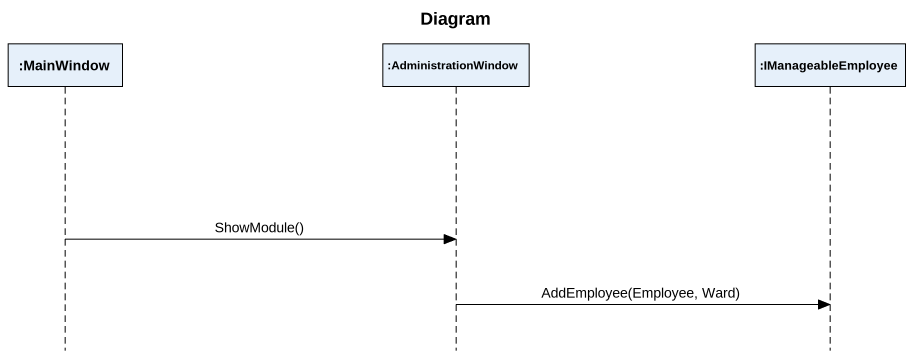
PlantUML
@startuml
title Diagram
hide footbox
participant ":MainWindow" as MainWindow
participant ":AdministrationWindow" as AdministrationWindow
participant ":IManageableEmployee" as IManageableEmployee

MainWindow -> AdministrationWindow : ShowModule()
AdministrationWindow -> IManageableEmployee : AddEmployee(Employee, Ward)
@enduml
